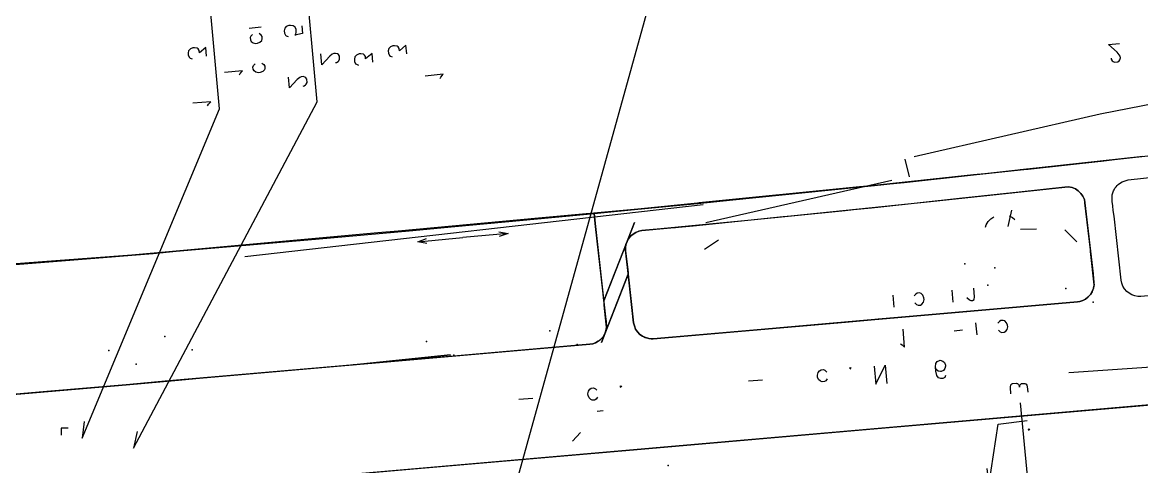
# Model space of a CAD drawing. Header units: metres. Extents: x 131 to 658, y 22 to 173.
# Drawn here: x 535.9 to 600.5, y 96.5 to 122.2 of the extents above; entities that cross this region are included whole.
import ezdxf

# ---------------------------------------------------------------- set-up
doc = ezdxf.new("R2010")
doc.units = ezdxf.units.M
for name, color, linetype in [('ELECTR_CABLE', 7, 'Continuous'), ('GRASS', 7, 'Continuous'), ('OVERHEAD_POWER_LINE', 7, 'Continuous'), ('ROAD', 7, 'Continuous'), ('SEWER', 7, 'Continuous'), ('SIDEWALK_PATH', 7, 'Continuous'), ('TREE', 7, 'Continuous'), ('WATER_PIPELINE', 7, 'Continuous')]:
    doc.layers.add(name, color=color, linetype=linetype)

msp = doc.modelspace()

# ---------------------------------------------------------------- linework, layer by layer
at = {"layer": 'ELECTR_CABLE'}
for points in [[(563.582, 93.52), (563.582, 92.532), (563.582, 92.532), (572.537, 124.913), (572.537, 124.913), (571.783, 133.224)], [(558.089, 120.352), (558.045, 120.851), (558.045, 120.851), (557.668, 120.54), (557.668, 120.54), (557.657, 120.674), (557.657, 120.674), (557.601, 120.762), (557.601, 120.762), (557.546, 120.807), (557.546, 120.807), (557.39, 120.829), (557.39, 120.829), (557.291, 120.829), (557.291, 120.829), (557.146, 120.762), (557.146, 120.762), (557.058, 120.663), (557.058, 120.663), (557.024, 120.529), (557.024, 120.529), (557.035, 120.396), (557.035, 120.396), (557.091, 120.263), (557.091, 120.263), (557.146, 120.23), (557.146, 120.23), (557.257, 120.185)], [(556.136, 119.875), (556.092, 120.374), (556.092, 120.374), (555.715, 120.063), (555.715, 120.063), (555.704, 120.196), (555.704, 120.196), (555.648, 120.285), (555.648, 120.285), (555.593, 120.33), (555.593, 120.33), (555.437, 120.352), (555.437, 120.352), (555.338, 120.352), (555.338, 120.352), (555.193, 120.285), (555.193, 120.285), (555.104, 120.185), (555.104, 120.185), (555.071, 120.052), (555.071, 120.052), (555.082, 119.919), (555.082, 119.919), (555.138, 119.786), (555.138, 119.786), (555.193, 119.753), (555.193, 119.753), (555.304, 119.708)], [(560.02, 118.931), (560.065, 119.02), (560.065, 119.02), (560.198, 119.176), (560.198, 119.176), (559.155, 119.076)], [(591.568, 96.394), (591.679, 95.417), (591.679, 95.417), (592.223, 98.968), (592.223, 98.968), (593.888, 99.168)], [(568.11, 98.48), (567.655, 97.981)], [(593.999, 98.602), (593.954, 98.647), (593.954, 98.647), (593.988, 98.702), (593.988, 98.702), (594.043, 98.658)]]:
    msp.add_lwpolyline(points, dxfattribs=at)
at = {"layer": 'GRASS'}
for points in [[(609.312, 107.124), (600.446, 106.348), (600.279, 106.348), (600.102, 106.381), (599.935, 106.436), (599.769, 106.525), (599.636, 106.636), (599.514, 106.78), (599.414, 106.936), (599.347, 107.102), (599.314, 107.28), (598.903, 110.975), (598.859, 111.308), (598.837, 111.585), (598.804, 111.829), (598.792, 111.907), (598.792, 112.018), (598.792, 112.096), (598.804, 112.207), (598.815, 112.273), (598.881, 112.451), (598.914, 112.506), (598.959, 112.606), (599.025, 112.673), (599.081, 112.751), (599.148, 112.817), (599.214, 112.873), (599.369, 112.961), (599.547, 113.028), (599.725, 113.072), (601.666, 113.294)], [(534.276, 108.09), (540.579, 108.6), (542.221, 108.733), (543.453, 108.833), (544.796, 108.955), (552.83, 109.655), (558.445, 110.154), (560.864, 110.376), (565.646, 110.831), (568.898, 111.13), (568.975, 110.387), (569.564, 105.16), (569.597, 104.894), (569.608, 104.739), (569.619, 104.683), (569.619, 104.55), (569.608, 104.483), (569.586, 104.361), (569.508, 104.151), (569.419, 104.017), (569.397, 103.984), (569.297, 103.873), (569.264, 103.84), (569.142, 103.751), (568.975, 103.662), (568.82, 103.607), (568.665, 103.585), (560.575, 102.874), (554.993, 102.386), (560.62, 102.974), (555.415, 102.431), (554.838, 102.375), (544.363, 101.465), (541.91, 101.243), (537.549, 100.866), (527.551, 100)], [(495.681, 90.901), (512.726, 92.388), (519.95, 93.02), (532.767, 94.141), (544.962, 95.195), (544.984, 95.195), (557.59, 96.305), (572.06, 97.559), (584.822, 98.68), (600.834, 100.067)]]:
    msp.add_lwpolyline(points, dxfattribs=at)
msp.add_lwpolyline([(571.295, 104.461), (571.228, 104.639), (571.184, 104.827), (570.829, 108.012), (570.795, 108.345), (570.762, 108.645), (570.729, 108.878), (570.718, 108.978), (570.718, 109.089), (570.718, 109.166), (570.729, 109.277), (570.74, 109.344), (570.806, 109.521), (570.829, 109.577), (570.895, 109.677), (570.94, 109.743), (571.006, 109.821), (571.073, 109.876), (571.15, 109.943), (571.306, 110.043), (571.483, 110.109), (571.661, 110.143), (573.336, 110.309), (573.447, 110.32), (573.603, 110.331), (573.78, 110.354), (573.98, 110.365), (574.191, 110.387), (574.402, 110.409), (574.613, 110.431), (579.806, 110.953), (580.261, 110.997), (587.751, 111.774), (587.94, 111.796), (596.074, 112.662), (596.285, 112.673), (596.484, 112.628), (596.673, 112.551), (596.839, 112.44), (596.995, 112.296), (597.106, 112.129), (597.195, 111.94), (597.228, 111.741), (597.694, 107.646), (597.727, 107.369), (597.738, 107.191), (597.738, 107.147), (597.749, 107.002), (597.738, 106.947), (597.716, 106.814), (597.649, 106.625), (597.638, 106.603), (597.55, 106.459), (597.527, 106.436), (597.416, 106.314), (597.383, 106.292), (597.261, 106.192), (597.095, 106.104), (596.939, 106.059), (596.795, 106.037), (586.421, 105.131), (585.288, 105.027), (585.099, 105.016), (577.664, 104.361), (572.316, 103.895), (572.193, 103.895), (572.06, 103.906), (571.872, 103.962), (571.694, 104.04), (571.539, 104.151), (571.406, 104.295)], close=True, dxfattribs=at)
at = {"layer": 'OVERHEAD_POWER_LINE'}
for points in [[(563.937, 109.987), (561.33, 109.754)], [(563.405, 110.076), (563.937, 109.987), (563.937, 109.987), (563.427, 109.799)], [(558.722, 109.499), (561.33, 109.754)], [(559.255, 109.41), (558.722, 109.499), (558.722, 109.499), (559.232, 109.688)]]:
    msp.add_lwpolyline(points, dxfattribs=at)
at = {"layer": 'ROAD'}
msp.add_lwpolyline([(600.557, 114.437), (594.576, 113.771), (593.488, 113.649), (593.344, 113.638), (591.446, 113.427), (590.803, 113.361), (584.899, 112.739), (584.222, 112.673), (574.957, 111.741), (574.868, 111.73), (571.417, 111.386), (565.691, 110.864), (557.59, 110.121), (556.414, 110.021), (547.115, 109.166), (544.796, 108.955), (542.221, 108.733), (537.838, 108.401), (528.883, 107.724)], dxfattribs=at)
at = {"layer": 'SEWER'}
for points in [[(609.623, 119.131), (598.104, 116.867), (598.104, 116.867), (587.374, 114.415)], [(586.841, 114.271), (587.074, 113.261)], [(586.076, 113.039), (575.356, 110.587)], [(548.746, 108.645), (575.201, 111.652)], [(575.278, 109.066), (576.088, 109.61)]]:
    msp.add_lwpolyline(points, dxfattribs=at)
at = {"layer": 'SIDEWALK_PATH'}
for points in [[(532.212, 100.4), (541.91, 101.243), (544.929, 101.509), (546.127, 101.62), (568.665, 103.585), (568.82, 103.607), (568.975, 103.662), (569.142, 103.751), (569.297, 103.873), (569.419, 104.017), (569.519, 104.184), (569.333, 103.691), (569.333, 103.691), (570.873, 107.624), (571.184, 104.827), (571.228, 104.639), (571.295, 104.461), (571.406, 104.295), (571.539, 104.151), (571.694, 104.04), (571.827, 103.973), (571.872, 103.962), (572.06, 103.906), (572.193, 103.895), (572.316, 103.895), (583.401, 104.865), (585.099, 105.016), (584.447, 104.957), (596.795, 106.037), (596.939, 106.059), (597.095, 106.104), (597.261, 106.192), (597.416, 106.314), (597.55, 106.459), (597.625, 106.581), (597.711, 106.798), (597.716, 106.814), (597.749, 107.002), (597.738, 107.191), (597.561, 108.767), (597.55, 108.922), (597.538, 109.011), (597.538, 109.033), (597.228, 111.741), (597.217, 111.796), (597.195, 111.94), (597.106, 112.129), (596.995, 112.296), (596.839, 112.44), (596.673, 112.551), (596.484, 112.628), (596.285, 112.673), (596.074, 112.662), (593.422, 112.373), (589.982, 111.996), (585.443, 111.508), (584.91, 111.452), (583.878, 111.341), (583.39, 111.297), (577.764, 110.731), (574.346, 110.398), (572.748, 110.243), (571.661, 110.143), (571.483, 110.109), (571.306, 110.043), (571.15, 109.943), (571.006, 109.821), (570.895, 109.677), (570.806, 109.521), (571.227, 110.605), (571.227, 110.605), (569.464, 106.092), (569.397, 106.669), (568.975, 110.387), (568.898, 111.13), (569.286, 111.175), (571.239, 111.363), (573.248, 111.563), (573.259, 111.563), (574.868, 111.719), (576.899, 111.918), (583.923, 112.64), (584.899, 112.739), (585.443, 112.795), (585.965, 112.85), (586.786, 112.928), (590.803, 113.361), (593.877, 113.694), (593.943, 113.705), (598.149, 114.16), (598.16, 114.16), (598.926, 114.249), (603.986, 114.815)], [(656.795, 104.95), (495.681, 90.901)]]:
    msp.add_lwpolyline(points, dxfattribs=at)
msp.add_lwpolyline([(570.74, 109.344), (570.718, 109.166), (570.718, 108.978), (570.84, 107.879), (570.862, 107.724), (570.873, 107.635), (570.873, 107.624), (569.519, 104.184), (569.586, 104.361), (569.619, 104.55), (569.608, 104.739), (569.486, 105.837), (569.475, 105.993), (569.464, 106.081), (569.464, 106.092), (570.806, 109.521)], close=True, dxfattribs=at)
at = {"layer": 'TREE'}
for p in [(590.287, 108.22), (592.02, 107.995), (591.619, 106.997), (596.116, 106.801), (597.703, 106.015), (544.128, 104.032), (566.343, 104.348), (559.241, 103.738), (567.93, 103.562), (540.898, 103.211), (545.715, 103.251), (560.817, 102.952), (542.474, 102.43), (573.185, 96.581)]:
    msp.add_point(p, dxfattribs=at)
at = {"layer": 'WATER_PIPELINE'}
for points in [[(542.532, 98.536), (542.321, 97.581), (542.321, 97.581), (552.918, 117.578), (552.918, 117.578), (552.208, 125.423)], [(539.48, 99.124), (539.358, 98.158), (539.358, 98.158), (547.292, 117.178), (547.292, 117.178), (546.582, 125.035)], [(549.7, 121.894), (549.001, 121.828)], [(549.19, 121.484), (549.09, 121.384), (549.09, 121.384), (549.057, 121.295), (549.057, 121.295), (549.068, 121.162), (549.068, 121.162), (549.123, 121.073), (549.123, 121.073), (549.179, 121.04), (549.179, 121.04), (549.234, 120.995), (549.234, 120.995), (549.379, 120.962), (549.379, 120.962), (549.478, 120.973), (549.478, 120.973), (549.623, 121.029), (549.623, 121.029), (549.723, 121.129), (549.723, 121.129), (549.756, 121.228), (549.756, 121.228), (549.745, 121.362), (549.745, 121.362), (549.689, 121.439), (549.689, 121.439), (549.578, 121.528)], [(552.042, 121.972), (552.086, 121.528), (552.086, 121.528), (551.642, 121.439), (551.642, 121.439), (551.687, 121.484), (551.687, 121.484), (551.72, 121.628), (551.72, 121.628), (551.709, 121.761), (551.709, 121.761), (551.653, 121.894), (551.653, 121.894), (551.542, 121.972), (551.542, 121.972), (551.387, 122.005), (551.387, 122.005), (551.287, 121.994), (551.287, 121.994), (551.143, 121.939), (551.143, 121.939), (551.054, 121.839), (551.054, 121.839), (551.021, 121.695), (551.021, 121.695), (551.032, 121.561), (551.032, 121.561), (551.087, 121.439), (551.087, 121.439), (551.143, 121.395), (551.143, 121.395), (551.243, 121.362)], [(598.737, 120.108), (598.737, 120.052), (598.737, 120.052), (598.792, 119.963), (598.792, 119.963), (598.848, 119.919), (598.848, 119.919), (598.937, 119.875), (598.937, 119.875), (599.114, 119.897), (599.114, 119.897), (599.203, 119.963), (599.203, 119.963), (599.236, 120.019), (599.236, 120.019), (599.27, 120.119), (599.27, 120.119), (599.258, 120.219), (599.258, 120.219), (599.203, 120.307), (599.203, 120.307), (599.092, 120.452), (599.092, 120.452), (598.593, 120.896), (598.593, 120.896), (599.214, 120.962)], [(546.538, 120.23), (546.493, 120.729), (546.493, 120.729), (546.127, 120.418), (546.127, 120.418), (546.105, 120.552), (546.105, 120.552), (546.05, 120.64), (546.05, 120.64), (545.994, 120.685), (545.994, 120.685), (545.85, 120.707), (545.85, 120.707), (545.75, 120.707), (545.75, 120.707), (545.606, 120.64), (545.606, 120.64), (545.506, 120.54), (545.506, 120.54), (545.472, 120.407), (545.472, 120.407), (545.484, 120.274), (545.484, 120.274), (545.55, 120.141), (545.55, 120.141), (545.595, 120.108), (545.595, 120.108), (545.706, 120.063)], [(553.984, 119.852), (554.039, 119.852), (554.039, 119.852), (554.128, 119.908), (554.128, 119.908), (554.172, 119.952), (554.172, 119.952), (554.217, 120.052), (554.217, 120.052), (554.206, 120.23), (554.206, 120.23), (554.15, 120.319), (554.15, 120.319), (554.095, 120.352), (554.095, 120.352), (553.984, 120.385), (553.984, 120.385), (553.884, 120.385), (553.884, 120.385), (553.795, 120.33), (553.795, 120.33), (553.651, 120.219), (553.651, 120.219), (553.196, 119.73), (553.196, 119.73), (553.14, 120.363)], [(549.734, 119.819), (549.789, 119.786), (549.789, 119.786), (549.845, 119.741), (549.845, 119.741), (549.9, 119.653), (549.9, 119.653), (549.911, 119.52), (549.911, 119.52), (549.878, 119.431), (549.878, 119.431), (549.778, 119.331), (549.778, 119.331), (549.634, 119.275), (549.634, 119.275), (549.534, 119.264), (549.534, 119.264), (549.39, 119.298), (549.39, 119.298), (549.279, 119.375), (549.279, 119.375), (549.223, 119.464), (549.223, 119.464), (549.212, 119.597), (549.212, 119.597), (549.245, 119.686), (549.245, 119.686), (549.345, 119.786)], [(548.435, 119.142), (548.48, 119.231), (548.48, 119.231), (548.613, 119.386), (548.613, 119.386), (547.57, 119.287)], [(552.108, 118.499), (552.164, 118.51), (552.164, 118.51), (552.253, 118.565), (552.253, 118.565), (552.297, 118.61), (552.297, 118.61), (552.341, 118.709), (552.341, 118.709), (552.33, 118.887), (552.33, 118.887), (552.264, 118.965), (552.264, 118.965), (552.208, 119.009), (552.208, 119.009), (552.108, 119.042), (552.108, 119.042), (552.008, 119.031), (552.008, 119.031), (551.92, 118.987), (551.92, 118.987), (551.775, 118.876), (551.775, 118.876), (551.32, 118.388), (551.32, 118.388), (551.265, 119.009)], [(546.604, 117.356), (546.649, 117.444), (546.649, 117.444), (546.782, 117.589), (546.782, 117.589), (545.739, 117.5)], [(592.8, 110.376), (593, 111.33)], [(591.48, 110.343), (591.535, 110.487), (591.535, 110.487), (591.646, 110.664), (591.646, 110.664), (591.79, 110.82), (591.79, 110.82), (591.968, 110.942)], [(592.856, 110.997), (593.044, 110.897), (593.044, 110.897), (593.189, 110.786)], [(593.499, 110.232), (594.431, 110.254)], [(596.074, 110.198), (596.751, 109.488)], [(589.615, 106.015), (589.56, 106.703)], [(590.403, 106.281), (590.559, 106.148), (590.559, 106.148), (590.647, 106.104), (590.647, 106.104), (590.736, 106.104), (590.736, 106.104), (590.825, 106.17), (590.825, 106.17), (590.858, 106.314), (590.858, 106.314), (590.814, 106.814)], [(586.22, 105.715), (586.153, 106.414)], [(587.407, 105.97), (587.507, 105.882), (587.507, 105.882), (587.607, 105.837), (587.607, 105.837), (587.74, 105.848), (587.74, 105.848), (587.818, 105.904), (587.818, 105.904), (587.907, 106.015), (587.907, 106.015), (587.94, 106.159), (587.94, 106.159), (587.929, 106.259), (587.929, 106.259), (587.873, 106.414), (587.873, 106.414), (587.773, 106.503), (587.773, 106.503), (587.673, 106.547), (587.673, 106.547), (587.54, 106.536), (587.54, 106.536), (587.463, 106.47), (587.463, 106.47), (587.374, 106.37)], [(591.003, 104.128), (590.936, 104.827)], [(592.245, 104.395), (592.334, 104.295), (592.334, 104.295), (592.434, 104.261), (592.434, 104.261), (592.567, 104.273), (592.567, 104.273), (592.656, 104.328), (592.656, 104.328), (592.734, 104.439), (592.734, 104.439), (592.767, 104.583), (592.767, 104.583), (592.756, 104.683), (592.756, 104.683), (592.7, 104.827), (592.7, 104.827), (592.6, 104.927), (592.6, 104.927), (592.501, 104.961), (592.501, 104.961), (592.367, 104.95), (592.367, 104.95), (592.29, 104.894), (592.29, 104.894), (592.201, 104.794)], [(586.586, 103.596), (586.675, 103.551), (586.675, 103.551), (586.819, 103.418), (586.819, 103.418), (586.73, 104.461)], [(589.671, 104.361), (590.159, 104.406)], [(596.296, 101.953), (614.25, 103.185)], [(582.358, 101.587), (582.28, 101.476), (582.28, 101.476), (582.192, 101.421), (582.192, 101.421), (582.059, 101.41), (582.059, 101.41), (581.959, 101.454), (581.959, 101.454), (581.859, 101.543), (581.859, 101.543), (581.803, 101.687), (581.803, 101.687), (581.803, 101.787), (581.803, 101.787), (581.837, 101.942), (581.837, 101.942), (581.914, 102.042), (581.914, 102.042), (582.003, 102.109), (582.003, 102.109), (582.136, 102.12), (582.136, 102.12), (582.225, 102.075), (582.225, 102.075), (582.325, 101.976)], [(583.712, 102.142), (583.656, 102.186), (583.656, 102.186), (583.701, 102.242), (583.701, 102.242), (583.745, 102.198)], [(585.066, 102.32), (585.166, 101.265), (585.166, 101.265), (585.698, 102.364), (585.698, 102.364), (585.787, 101.321)], [(589.172, 101.776), (589.138, 101.665), (589.138, 101.665), (589.016, 101.609), (589.016, 101.609), (588.916, 101.598), (588.916, 101.598), (588.783, 101.632), (588.783, 101.632), (588.683, 101.776), (588.683, 101.776), (588.617, 102.02), (588.617, 102.02), (588.595, 102.275), (588.595, 102.275), (588.617, 102.475), (588.617, 102.475), (588.705, 102.586), (588.705, 102.586), (588.828, 102.641), (588.828, 102.641), (588.872, 102.652), (588.872, 102.652), (589.016, 102.608), (589.016, 102.608), (589.116, 102.519), (589.116, 102.519), (589.172, 102.375), (589.172, 102.375), (589.172, 102.32), (589.172, 102.32), (589.138, 102.175), (589.138, 102.175), (589.061, 102.064), (589.061, 102.064), (588.927, 101.998), (588.927, 101.998), (588.883, 101.998), (588.883, 101.998), (588.75, 102.031), (588.75, 102.031), (588.65, 102.131), (588.65, 102.131), (588.595, 102.275)], [(577.808, 101.465), (578.618, 101.532)], [(569.097, 100.522), (569.02, 100.411), (569.02, 100.411), (568.931, 100.355), (568.931, 100.355), (568.798, 100.344), (568.798, 100.344), (568.709, 100.389), (568.709, 100.389), (568.609, 100.477), (568.609, 100.477), (568.554, 100.622), (568.554, 100.622), (568.543, 100.722), (568.543, 100.722), (568.576, 100.877), (568.576, 100.877), (568.654, 100.988), (568.654, 100.988), (568.742, 101.043), (568.742, 101.043), (568.876, 101.055), (568.876, 101.055), (568.975, 101.01), (568.975, 101.01), (569.064, 100.921)], [(570.451, 101.077), (570.407, 101.121), (570.407, 101.121), (570.44, 101.177), (570.44, 101.177), (570.496, 101.132)], [(592.956, 100.711), (592.922, 101.088), (592.922, 101.088), (592.922, 101.121), (592.922, 101.121), (592.922, 101.154), (592.922, 101.154), (592.944, 101.199), (592.944, 101.199), (592.956, 101.232), (592.956, 101.232), (592.989, 101.265), (592.989, 101.265), (593.011, 101.288), (593.011, 101.288), (593.044, 101.31), (593.044, 101.31), (593.067, 101.31), (593.067, 101.31), (593.255, 101.332), (593.255, 101.332), (593.3, 101.321), (593.3, 101.321), (593.333, 101.31), (593.333, 101.31), (593.366, 101.276), (593.366, 101.276), (593.388, 101.254), (593.388, 101.254), (593.41, 101.221), (593.41, 101.221), (593.433, 101.177), (593.433, 101.177), (593.444, 101.132), (593.444, 101.132), (593.444, 101.099), (593.444, 101.099), (593.455, 101.143), (593.455, 101.143), (593.466, 101.177), (593.466, 101.177), (593.477, 101.221), (593.477, 101.221), (593.499, 101.254), (593.499, 101.254), (593.521, 101.276), (593.521, 101.276), (593.544, 101.288), (593.544, 101.288), (593.566, 101.31), (593.566, 101.31), (593.588, 101.31), (593.588, 101.31), (593.71, 101.321), (593.71, 101.321), (593.732, 101.321), (593.732, 101.321), (593.766, 101.31), (593.766, 101.31), (593.788, 101.299), (593.788, 101.299), (593.81, 101.288), (593.81, 101.288), (593.832, 101.265), (593.832, 101.265), (593.865, 101.221), (593.865, 101.221), (593.888, 101.165), (593.888, 101.165), (593.899, 101.143), (593.899, 101.143), (593.932, 100.81)], [(564.559, 100.4), (565.358, 100.466)], [(594.198, 92.965), (593.499, 100.189)], [(569.086, 99.712), (569.43, 99.745)], [(538.559, 98.735), (538.149, 98.735), (538.149, 98.735), (538.149, 98.325)]]:
    msp.add_lwpolyline(points, dxfattribs=at)

doc.saveas('drawing.dxf')
